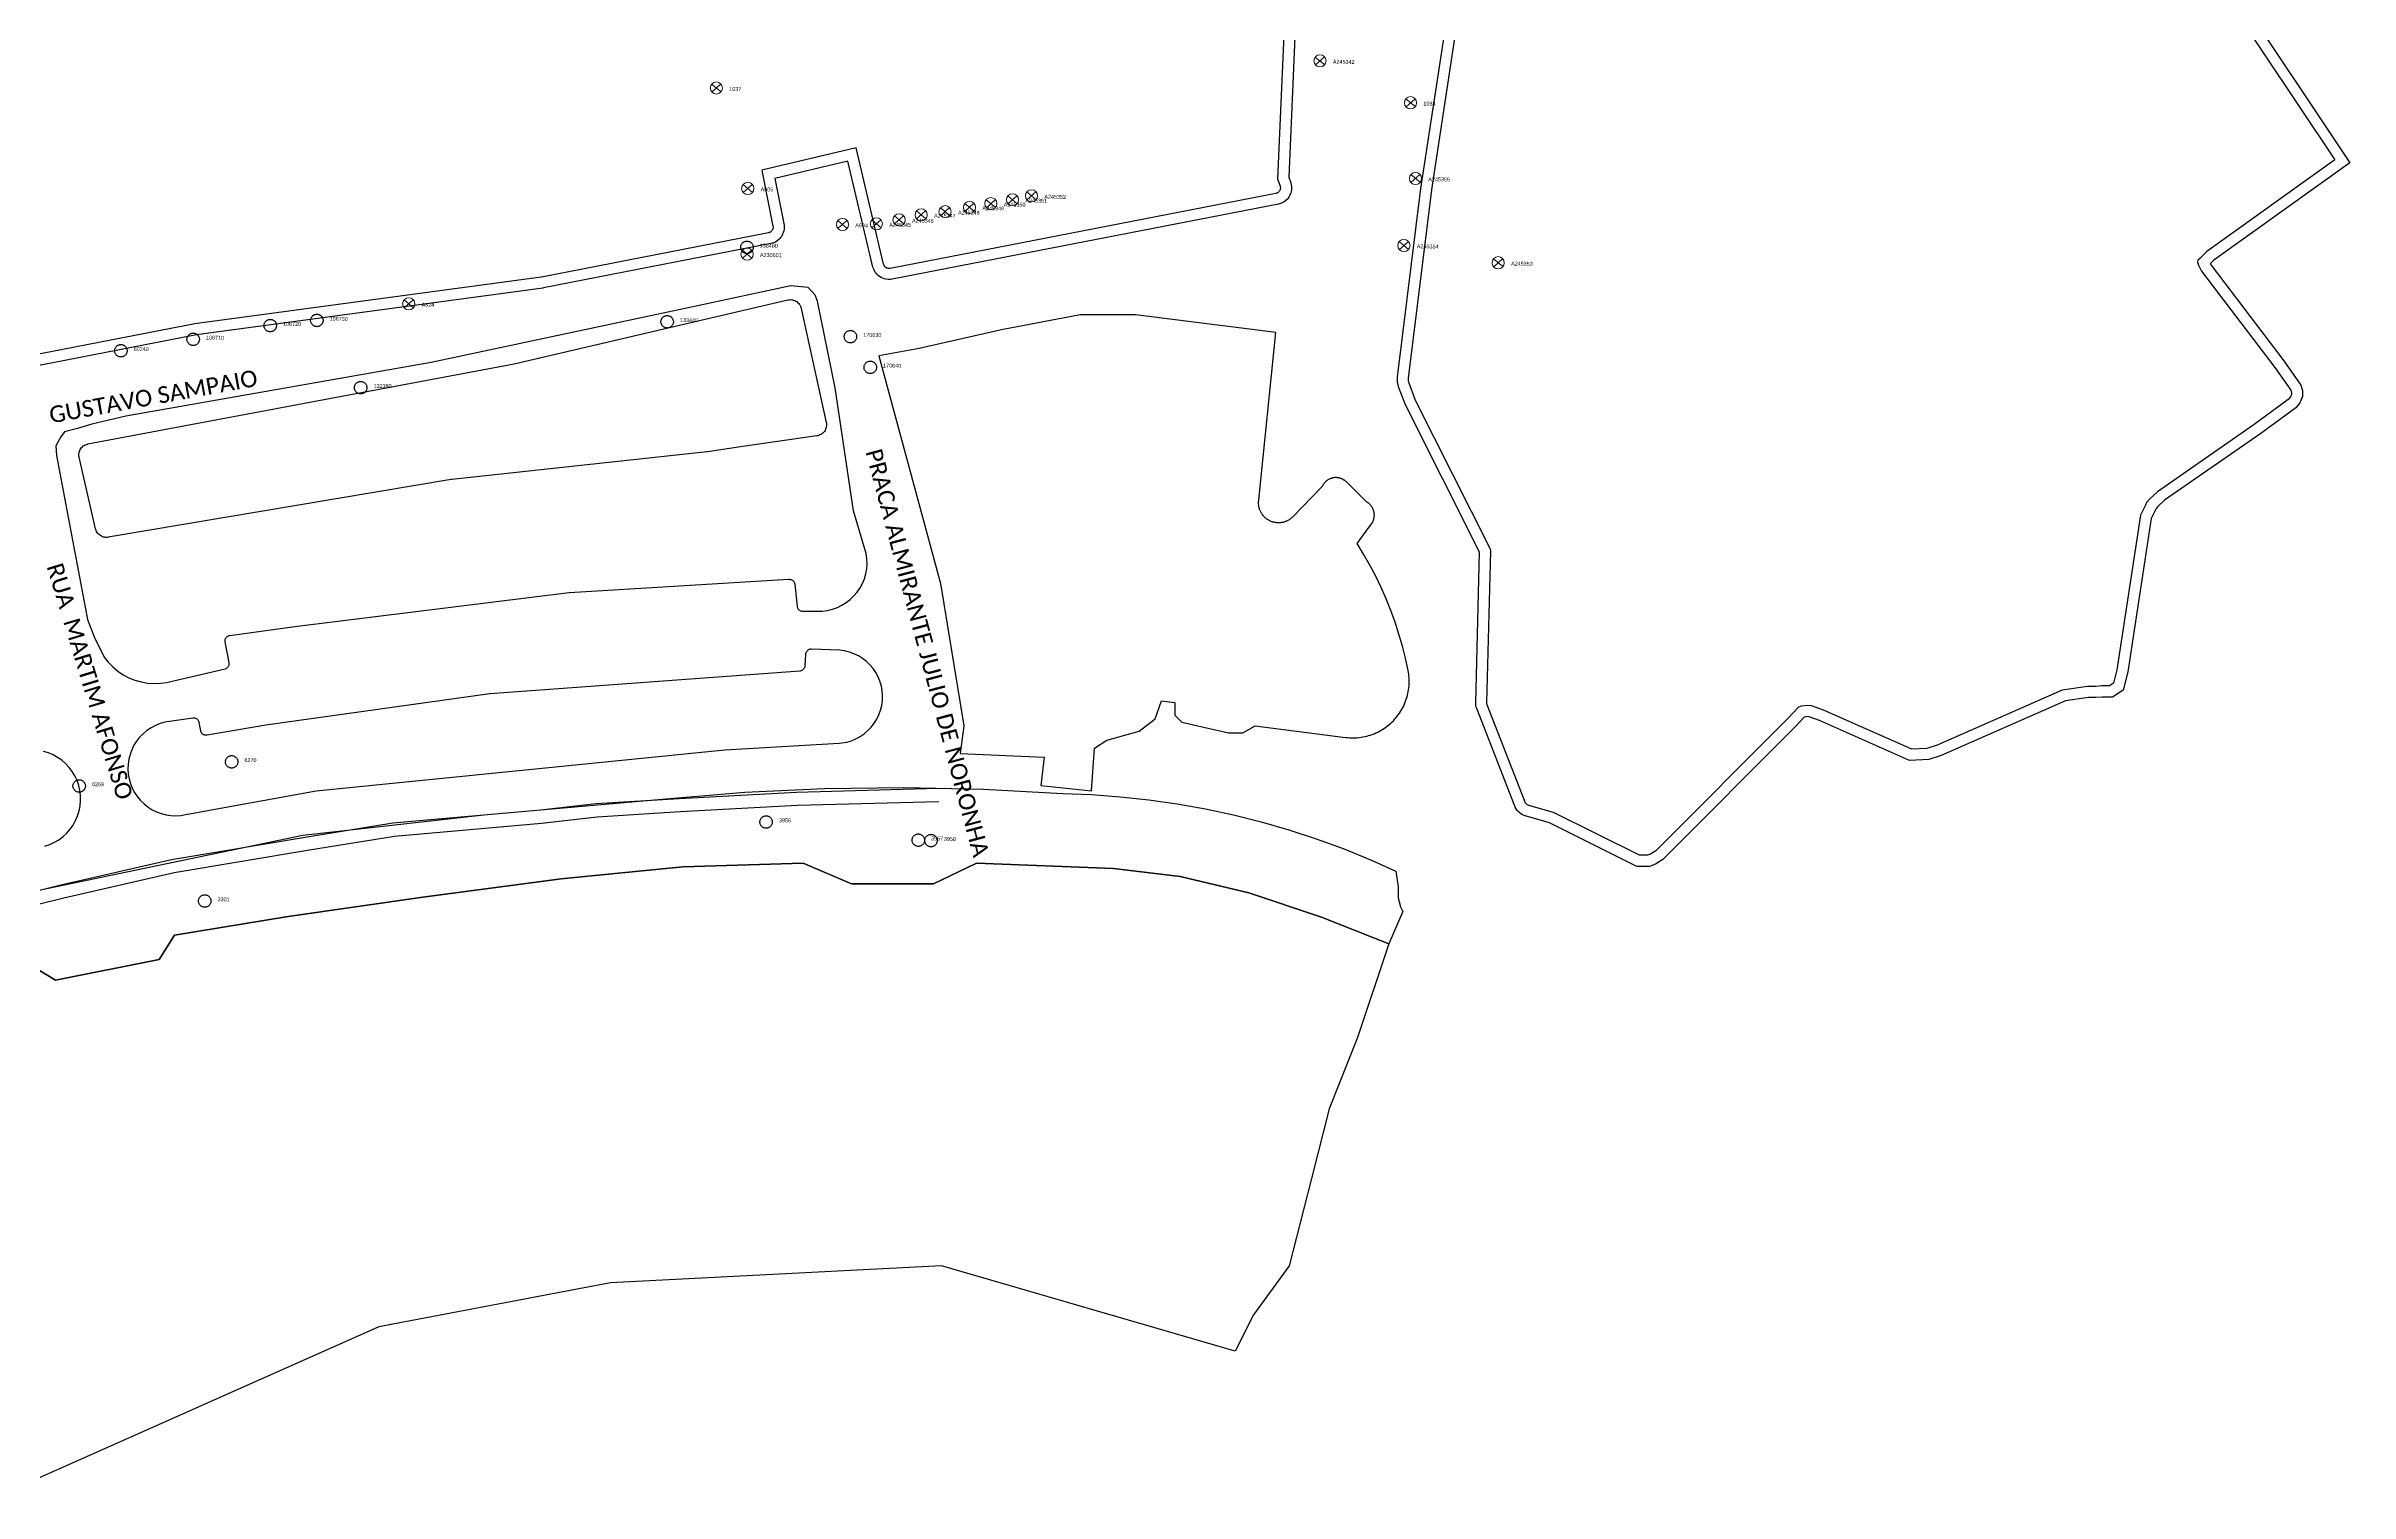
# Model space of a CAD drawing. Header units: millimetres. Extents: x 676447 to 689606, y 7455628 to 7463967.
# Drawn here: x 687982.9 to 688398.9, y 7459374.7 to 7459636 of the extents above; entities that cross this region are included whole.
import ezdxf

# ---------------------------------------------------------------- set-up
doc = ezdxf.new("R2010")
doc.units = ezdxf.units.MM
doc.header["$LTSCALE"] = 0.1
doc.header["$MEASUREMENT"] = 0
doc.linetypes.add('PHANTOM2', pattern=[1.25, 0.625, -0.125, 0.125, -0.125, 0.125, -0.125])
doc.layers.add('10.4-Postes', color=1, linetype='Continuous', lineweight=0)
for name, color, linetype in [('Caixas Subterrâneas', 5, 'Continuous'), ('LEGENDAS_INFRAESTRUTURAS', 7, 'Continuous'), ('MUB_AC_GEOGRAFICO', 7, 'Continuous'), ('MUB_MEIOFIO', 7, 'Continuous'), ('MUB_OBRA_ARTE', 7, 'Continuous'), ('MUB_QUADRAS', 7, 'Continuous'), ('MUB_SEGMENTO', 7, 'Continuous'), ('NOS_DE_INFRAESTRUTURA', 7, 'Continuous')]:
    doc.layers.add(name, color=color, linetype=linetype)
doc.styles.add('Legend', font='calibri.ttf')
doc.styles.get("Standard").update_dxf_attribs({"font": 'arial.ttf'})

# ---------------------------------------------------------------- blocks, each defined once
blk = doc.blocks.new('MHMZ')
at = {"linetype": 'PHANTOM2'}
blk.add_circle((0, 0), 0.0000101, dxfattribs=at)
blk = doc.blocks.new('PTPT')
at = {"layer": '10.4-Postes', "color": 1, "linetype": 'PHANTOM2'}
for points in [[(-0.0000079, 0.0000104), (0.0000075, -0.000002)], [(0.000007, 0.0000109), (-0.0000074, -0.0000025)]]:
    blk.add_lwpolyline(points, dxfattribs=at)
at = {"layer": '10.4-Postes', "color": 1}
blk.add_circle((-0.0000002, 0.0000042), 0.00000987, dxfattribs=at)

msp = doc.modelspace()

# ---------------------------------------------------------------- linework, layer by layer
at = {"layer": 'MUB_AC_GEOGRAFICO', "linetype": 'Continuous'}
msp.add_lwpolyline([(687980.56, 7459469.7), (687984.57, 7459467.29), (688003.27, 7459471.03), (688006.07, 7459475.44), (688026.57, 7459478.8), (688050.88, 7459482.27), (688075.86, 7459485.61), (688097.83, 7459487.75), (688119.6, 7459488.42), (688128.29, 7459484.68), (688143.13, 7459484.68), (688150.88, 7459488.42), (688175.63, 7459487.48), (688187.65, 7459486.02), (688200.07, 7459483.08), (688213.16, 7459478.67), (688225.32, 7459473.86), (688219.66, 7459456.92), (688214.57, 7459444.07), (688211.35, 7459431.48), (688207.34, 7459415.69), (688200.91, 7459406.85), (688197.59, 7459400.27), (688144.55, 7459415.67), (688084.8, 7459412.65), (688042.95, 7459404.67), (687975.5, 7459374.67)], dxfattribs=at)
at = {"layer": 'MUB_MEIOFIO', "linetype": 'Continuous'}
for points in [[(688208.84, 7459649.02), (688207.27, 7459612.34), (688207.56, 7459611.48), (688207.64, 7459611.33), (688207.7, 7459610.96), (688207.76, 7459610.68), (688207.76, 7459610.29), (688207.73, 7459609.98), (688207.69, 7459609.78), (688207.64, 7459609.5), (688207.48, 7459609.11), (688207.33, 7459608.84), (688207.15, 7459608.57), (688206.95, 7459608.34), (688206.75, 7459608.14), (688206.44, 7459607.9), (688206.21, 7459607.77), (688205.93, 7459607.62), (688205.62, 7459607.52), (688205.43, 7459607.47), (688135.62, 7459593.9), (688135.38, 7459593.86), (688135.1, 7459593.86), (688134.9, 7459593.86), (688134.53, 7459593.9), (688134.21, 7459593.99), (688133.93, 7459594.08), (688133.67, 7459594.21), (688133.35, 7459594.38), (688133.11, 7459594.59), (688132.88, 7459594.8), (688132.69, 7459595.05), (688132.52, 7459595.27), (688132.37, 7459595.58), (688132.26, 7459595.82), (688132.18, 7459596.1), (688127.64, 7459615.25), (688114.43, 7459612.1), (688116.12, 7459603.69), (688116.12, 7459603.68), (688116.14, 7459603.58), (688116.14, 7459603.17), (688116.12, 7459602.98), (688116.09, 7459602.68), (688115.97, 7459602.26), (688115.86, 7459602.02), (688115.71, 7459601.71), (688115.49, 7459601.43), (688115.38, 7459601.29), (688115.38, 7459601.29), (688115.17, 7459601.06), (688114.88, 7459600.84), (688114.57, 7459600.63), (688114.27, 7459600.51), (688114, 7459600.4), (688113.72, 7459600.35), (688072.69, 7459592.34), (688072.57, 7459592.32), (688010.02, 7459583.87), (687984.1, 7459578.83), (687959.83, 7459574.23)], [(688378.02, 7459646.31), (688398.9, 7459614.96), (688374.34, 7459597.36), (688373.67, 7459596.71), (688373.81, 7459596.43), (688386.98, 7459579.14), (688390.02, 7459574.8), (688390.36, 7459573.8), (688390.36, 7459572.71), (688389.86, 7459571.57), (688389.1, 7459570.7), (688382.79, 7459566.06), (688365.42, 7459553.97), (688364.22, 7459552.83), (688363.9, 7459552.47), (688363.8, 7459552.23), (688363.02, 7459550.69), (688358.77, 7459522.97), (688357.95, 7459519.66), (688356.04, 7459518.44), (688354.15, 7459518.44), (688353, 7459518.37), (688351.66, 7459518.37), (688347.51, 7459517.75), (688325.09, 7459507.9), (688322.84, 7459507.18), (688319.39, 7459507), (688303.12, 7459514.23), (688301.25, 7459514.87), (688300.96, 7459514.9), (688300.35, 7459514.83), (688298.83, 7459513.2), (688274.79, 7459489.09), (688273.47, 7459488.25), (688272.38, 7459487.85), (688271.29, 7459487.85), (688270.14, 7459487.85), (688254.36, 7459495.71), (688249.95, 7459496.96), (688249.76, 7459497.04), (688249.46, 7459497.16), (688249.15, 7459497.37), (688248.97, 7459497.51), (688248.73, 7459497.71), (688248.53, 7459497.95), (688248.31, 7459498.23), (688248.15, 7459498.55), (688248.09, 7459498.7), (688241.21, 7459516.35), (688241.13, 7459516.62), (688241.07, 7459516.91), (688241.04, 7459517.22), (688241.04, 7459517.42), (688241.72, 7459544.63), (688228.32, 7459571.23), (688227.11, 7459574.48), (688227, 7459574.84), (688226.93, 7459575.25), (688226.89, 7459575.65), (688226.89, 7459576.02), (688226.91, 7459576.27), (688231.13, 7459610.31), (688235.54, 7459639.33)], [(687984.75, 7459562.07), (687990.31, 7459532.47), (687991.64, 7459529), (687993.32, 7459525.69), (687993.36, 7459525.63), (687994.08, 7459524.71), (687994.9, 7459523.87), (687995.8, 7459523.12), (687996.77, 7459522.46), (687997.8, 7459521.91), (687998.89, 7459521.48), (688000.01, 7459521.16), (688001.17, 7459520.95), (688002.34, 7459520.87), (688003.51, 7459520.92), (688004.67, 7459521.08), (688005.65, 7459521.32), (688015.17, 7459523.53), (688015.27, 7459523.56), (688015.36, 7459523.6), (688015.46, 7459523.65), (688015.54, 7459523.71), (688015.62, 7459523.77), (688015.7, 7459523.85), (688015.76, 7459523.93), (688015.82, 7459524.02), (688015.86, 7459524.12), (688015.9, 7459524.21), (688015.92, 7459524.32), (688015.94, 7459524.42), (688015.94, 7459524.52), (688015.93, 7459524.63), (688015.92, 7459524.7), (688015.19, 7459528.38), (688015.17, 7459528.48), (688015.17, 7459528.59), (688015.18, 7459528.69), (688015.19, 7459528.79), (688015.22, 7459528.9), (688015.26, 7459528.99), (688015.31, 7459529.09), (688015.37, 7459529.17), (688015.43, 7459529.25), (688015.51, 7459529.33), (688015.59, 7459529.39), (688015.68, 7459529.45), (688015.77, 7459529.49), (688015.87, 7459529.53), (688015.97, 7459529.55), (688016.03, 7459529.56), (688027.77, 7459531.18), (688077.29, 7459537.34), (688077.35, 7459537.34), (688116.99, 7459539.7), (688117.1, 7459539.7), (688117.2, 7459539.69), (688117.3, 7459539.67), (688117.4, 7459539.64), (688117.5, 7459539.6), (688117.59, 7459539.55), (688117.68, 7459539.49), (688117.75, 7459539.42), (688117.82, 7459539.34), (688117.89, 7459539.26), (688117.94, 7459539.17), (688117.98, 7459539.07), (688118.02, 7459538.97), (688118.04, 7459538.87), (688118.05, 7459538.82), (688118.49, 7459534.82), (688118.51, 7459534.72), (688118.54, 7459534.61), (688118.57, 7459534.52), (688118.62, 7459534.42), (688118.68, 7459534.34), (688118.75, 7459534.26), (688118.82, 7459534.18), (688118.9, 7459534.12), (688118.99, 7459534.06), (688119.08, 7459534.01), (688119.18, 7459533.98), (688119.28, 7459533.95), (688119.39, 7459533.93), (688119.48, 7459533.93), (688121.96, 7459533.93), (688122.16, 7459533.92), (688123.08, 7459533.95), (688123.99, 7459534.08), (688124.88, 7459534.3), (688125.75, 7459534.61), (688126.58, 7459535.01), (688127.36, 7459535.49), (688128.08, 7459536.06), (688128.75, 7459536.7), (688129.34, 7459537.4), (688129.86, 7459538.16), (688130.29, 7459538.97), (688130.64, 7459539.82), (688130.89, 7459540.7), (688131.05, 7459541.61), (688131.12, 7459542.52), (688131.09, 7459543.44), (688130.97, 7459544.35), (688128.68, 7459552.09), (688125.34, 7459574.3), (688122.15, 7459589.93), (688121.73, 7459591.01), (688120.47, 7459592.39), (688117.35, 7459592.69), (688099.94, 7459588.97), (688052.4, 7459578.88), (687997.24, 7459569.15), (687991.11, 7459567.71), (687988.53, 7459566.93), (687986.19, 7459566.33), (687985.53, 7459565.43), (687984.63, 7459563.81), (687984.75, 7459562.07)], [(688007.72, 7459497.14), (688031.65, 7459501.5), (688105.41, 7459508.93), (688126.07, 7459510.1), (688126.57, 7459510.15), (688127.44, 7459510.31), (688128.28, 7459510.55), (688129.1, 7459510.89), (688129.87, 7459511.31), (688130.6, 7459511.8), (688131.27, 7459512.37), (688131.88, 7459513.01), (688132.42, 7459513.7), (688132.88, 7459514.45), (688133.26, 7459515.25), (688133.56, 7459516.08), (688133.77, 7459516.93), (688133.89, 7459517.81), (688133.91, 7459518.69), (688133.85, 7459519.56), (688133.69, 7459520.43), (688133.44, 7459521.28), (688133.11, 7459522.09), (688132.69, 7459522.87), (688132.19, 7459523.59), (688131.62, 7459524.26), (688130.99, 7459524.87), (688130.29, 7459525.41), (688129.54, 7459525.87), (688128.75, 7459526.26), (688127.92, 7459526.55), (688127.06, 7459526.76), (688126.19, 7459526.88), (688121.03, 7459527.08), (688120.93, 7459527.08), (688120.82, 7459527.07), (688120.72, 7459527.04), (688120.62, 7459527.01), (688120.53, 7459526.97), (688120.44, 7459526.91), (688120.35, 7459526.85), (688120.28, 7459526.78), (688120.21, 7459526.7), (688120.15, 7459526.62), (688120.1, 7459526.52), (688120.06, 7459526.43), (688120.02, 7459526.33), (688120, 7459526.23), (688120, 7459526.14), (688119.88, 7459524.06), (688119.87, 7459523.95), (688119.85, 7459523.85), (688119.81, 7459523.75), (688119.77, 7459523.66), (688119.72, 7459523.57), (688119.66, 7459523.48), (688119.59, 7459523.4), (688119.51, 7459523.33), (688119.42, 7459523.27), (688119.33, 7459523.22), (688119.24, 7459523.18), (688119.14, 7459523.15), (688119.03, 7459523.12), (688118.95, 7459523.12), (688063.05, 7459519.02), (688062.99, 7459519.02), (688022.54, 7459513.34), (688022.52, 7459513.34), (688011.92, 7459511.54), (688011.82, 7459511.53), (688011.72, 7459511.53), (688011.61, 7459511.54), (688011.51, 7459511.56), (688011.41, 7459511.59), (688011.31, 7459511.63), (688011.22, 7459511.68), (688011.14, 7459511.75), (688011.06, 7459511.81), (688010.99, 7459511.89), (688010.93, 7459511.98), (688010.87, 7459512.07), (688010.83, 7459512.16), (688010.79, 7459512.26), (688010.78, 7459512.34), (688010.49, 7459513.83), (688010.47, 7459513.93), (688010.43, 7459514.03), (688010.38, 7459514.12), (688010.33, 7459514.21), (688010.26, 7459514.3), (688010.19, 7459514.37), (688010.11, 7459514.44), (688010.03, 7459514.5), (688009.93, 7459514.55), (688009.84, 7459514.59), (688009.74, 7459514.62), (688009.63, 7459514.63), (688009.53, 7459514.64), (688009.42, 7459514.64), (688009.36, 7459514.63), (688004.29, 7459513.89), (688003.43, 7459513.65), (688002.6, 7459513.31), (688001.81, 7459512.9), (688001.06, 7459512.4), (688000.38, 7459511.82), (687999.75, 7459511.18), (687999.2, 7459510.48), (687998.72, 7459509.72), (687998.33, 7459508.92), (687998.02, 7459508.08), (687997.8, 7459507.21), (687997.67, 7459506.33), (687997.64, 7459505.43), (687997.7, 7459504.54), (687997.85, 7459503.66), (687998.09, 7459502.79), (687998.42, 7459501.96), (687998.84, 7459501.17), (687999.34, 7459500.43), (687999.91, 7459499.74), (688000.56, 7459499.12), (688001.26, 7459498.56), (688002.02, 7459498.09), (688002.82, 7459497.69), (688003.66, 7459497.38), (688004.53, 7459497.16), (688005.41, 7459497.04), (688006.31, 7459497), (688007.2, 7459497.06), (688007.72, 7459497.14)], [(687982.65, 7459491.51), (687983.53, 7459491.81), (687984.37, 7459492.2), (687985.17, 7459492.67), (687985.91, 7459493.23), (687986.59, 7459493.86), (687987.2, 7459494.56), (687987.73, 7459495.32), (687988.19, 7459496.13), (687988.55, 7459496.98), (687988.83, 7459497.87), (687989, 7459498.78), (687989.09, 7459499.7), (687989.07, 7459500.63), (687988.96, 7459501.55), (687988.76, 7459502.46), (687988.46, 7459503.34), (687988.07, 7459504.18), (687987.59, 7459504.97), (687987.03, 7459505.72), (687986.4, 7459506.4), (687985.7, 7459507.01), (687984.94, 7459507.54), (687984.13, 7459507.99), (687983.28, 7459508.36), (687982.39, 7459508.63)]]:
    msp.add_lwpolyline(points, dxfattribs=at)
at = {"layer": 'MUB_OBRA_ARTE', "linetype": 'Continuous'}
for points in [[(688204.92, 7459584.27), (688179.58, 7459587.5), (688169.58, 7459587.5), (688155.37, 7459584.75), (688140.52, 7459581.37), (688133.26, 7459580.07), (688144.4, 7459538.93), (688148.59, 7459513.24), (688147.95, 7459508.24), (688163.12, 7459507.6), (688162.47, 7459502.43), (688171.67, 7459501.47), (688172.16, 7459509.21), (688174.42, 7459510.66), (688180.23, 7459512.28), (688183.13, 7459514.53), (688184.26, 7459517.76), (688186.69, 7459517.44), (688186.69, 7459515.18), (688187.98, 7459513.89), (688196.37, 7459511.95), (688198.95, 7459511.95), (688201.21, 7459513.24), (688217.51, 7459511.15), (688217.86, 7459511.11), (688218.21, 7459511.08), (688218.56, 7459511.07), (688218.92, 7459511.06), (688219.27, 7459511.07), (688219.62, 7459511.09), (688219.97, 7459511.13), (688220.32, 7459511.17), (688220.66, 7459511.23), (688221.01, 7459511.3), (688221.35, 7459511.38), (688221.69, 7459511.48), (688222.02, 7459511.58), (688222.35, 7459511.7), (688222.68, 7459511.82), (688223, 7459511.96), (688223.32, 7459512.11), (688223.63, 7459512.27), (688223.94, 7459512.44), (688224.24, 7459512.63), (688224.53, 7459512.82), (688224.82, 7459513.02), (688225.1, 7459513.23), (688225.37, 7459513.45), (688225.64, 7459513.68), (688225.9, 7459513.92), (688226.15, 7459514.17), (688226.38, 7459514.43), (688226.62, 7459514.69), (688226.84, 7459514.97), (688227.05, 7459515.25), (688227.25, 7459515.53), (688227.44, 7459515.83), (688227.63, 7459516.13), (688227.8, 7459516.43), (688227.96, 7459516.75), (688228.11, 7459517.06), (688228.25, 7459517.39), (688228.37, 7459517.71), (688228.49, 7459518.05), (688228.6, 7459518.38), (688228.69, 7459518.72), (688228.77, 7459519.06), (688228.84, 7459519.41), (688228.9, 7459519.75), (688228.94, 7459520.1), (688228.98, 7459520.45), (688229, 7459520.8), (688229.01, 7459521.15), (688229.01, 7459521.5), (688228.99, 7459521.85), (688228.97, 7459522.2), (688228.93, 7459522.55), (688228.88, 7459522.9), (688228.81, 7459523.25), (688228.34, 7459525.45), (688227.78, 7459527.64), (688227.16, 7459529.81), (688226.46, 7459531.96), (688225.69, 7459534.08), (688224.85, 7459536.17), (688223.94, 7459538.24), (688222.96, 7459540.27), (688221.91, 7459542.27), (688220.79, 7459544.23), (688219.61, 7459546.16), (688222.2, 7459549.71), (688222.25, 7459549.78), (688222.3, 7459549.86), (688222.35, 7459549.94), (688222.4, 7459550.02), (688222.44, 7459550.11), (688222.48, 7459550.19), (688222.52, 7459550.28), (688222.55, 7459550.37), (688222.58, 7459550.46), (688222.61, 7459550.55), (688222.63, 7459550.64), (688222.65, 7459550.73), (688222.67, 7459550.82), (688222.69, 7459550.92), (688222.7, 7459551.01), (688222.71, 7459551.1), (688222.71, 7459551.2), (688222.72, 7459551.29), (688222.72, 7459551.39), (688222.71, 7459551.48), (688222.7, 7459551.57), (688222.69, 7459551.67), (688222.68, 7459551.76), (688222.66, 7459551.85), (688222.64, 7459551.95), (688222.62, 7459552.04), (688222.59, 7459552.13), (688222.56, 7459552.22), (688222.53, 7459552.3), (688222.49, 7459552.39), (688222.45, 7459552.48), (688222.41, 7459552.56), (688222.37, 7459552.65), (688222.32, 7459552.73), (688222.27, 7459552.81), (688222.22, 7459552.88), (688222.16, 7459552.96), (688222.1, 7459553.03), (688222.04, 7459553.11), (688221.98, 7459553.18), (688221.91, 7459553.24), (688221.84, 7459553.31), (688221.77, 7459553.37), (688221.7, 7459553.43), (688221.63, 7459553.49), (688221.55, 7459553.54), (688221.47, 7459553.6), (688221.39, 7459553.65), (688221.31, 7459553.69), (688221.23, 7459553.74), (688217.68, 7459557.29), (688217.61, 7459557.35), (688217.54, 7459557.41), (688217.47, 7459557.47), (688217.4, 7459557.53), (688217.32, 7459557.59), (688217.24, 7459557.64), (688217.16, 7459557.69), (688217.08, 7459557.73), (688217, 7459557.78), (688216.92, 7459557.82), (688216.83, 7459557.86), (688216.75, 7459557.89), (688216.66, 7459557.93), (688216.57, 7459557.95), (688216.48, 7459557.98), (688216.39, 7459558), (688216.3, 7459558.02), (688216.21, 7459558.04), (688216.12, 7459558.05), (688216.03, 7459558.06), (688215.93, 7459558.07), (688215.84, 7459558.07), (688215.75, 7459558.08), (688215.65, 7459558.07), (688215.56, 7459558.07), (688215.47, 7459558.06), (688215.38, 7459558.05), (688215.28, 7459558.03), (688215.19, 7459558.01), (688215.1, 7459557.99), (688215.01, 7459557.97), (688214.92, 7459557.94), (688214.84, 7459557.91), (688214.75, 7459557.87), (688214.67, 7459557.84), (688214.58, 7459557.8), (688214.5, 7459557.75), (688214.42, 7459557.71), (688214.34, 7459557.66), (688214.26, 7459557.61), (688214.18, 7459557.55), (688214.11, 7459557.5), (688214.04, 7459557.44), (688213.97, 7459557.38), (688213.9, 7459557.31), (688213.83, 7459557.25), (688213.77, 7459557.18), (688213.71, 7459557.11), (688213.65, 7459557.04), (688213.6, 7459556.96), (688213.54, 7459556.89), (688213.49, 7459556.81), (688213.44, 7459556.73), (688213.4, 7459556.65), (688213.36, 7459556.57), (688213.32, 7459556.48), (688207.99, 7459551), (688207.9, 7459550.91), (688207.81, 7459550.82), (688207.72, 7459550.74), (688207.62, 7459550.66), (688207.52, 7459550.59), (688207.42, 7459550.52), (688207.31, 7459550.45), (688207.21, 7459550.39), (688207.1, 7459550.33), (688206.99, 7459550.27), (688206.88, 7459550.22), (688206.76, 7459550.17), (688206.64, 7459550.12), (688206.53, 7459550.08), (688206.41, 7459550.05), (688206.29, 7459550.01), (688206.17, 7459549.98), (688206.04, 7459549.96), (688205.92, 7459549.94), (688205.8, 7459549.93), (688205.67, 7459549.91), (688205.55, 7459549.91), (688205.42, 7459549.9), (688205.3, 7459549.91), (688205.18, 7459549.91), (688205.05, 7459549.92), (688204.93, 7459549.94), (688204.81, 7459549.96), (688204.68, 7459549.98), (688204.56, 7459550.01), (688204.44, 7459550.04), (688204.32, 7459550.07), (688204.2, 7459550.11), (688204.09, 7459550.16), (688203.97, 7459550.21), (688203.86, 7459550.26), (688203.75, 7459550.31), (688203.64, 7459550.37), (688203.53, 7459550.44), (688203.43, 7459550.5), (688203.32, 7459550.57), (688203.22, 7459550.65), (688203.13, 7459550.72), (688203.03, 7459550.8), (688202.94, 7459550.89), (688202.85, 7459550.98), (688202.76, 7459551.07), (688202.68, 7459551.16), (688202.6, 7459551.26), (688202.53, 7459551.35), (688202.45, 7459551.45), (688202.38, 7459551.56), (688202.32, 7459551.66), (688202.26, 7459551.77), (688202.2, 7459551.88), (688202.15, 7459551.99), (688202.09, 7459552.11), (688202.05, 7459552.22), (688202.01, 7459552.34), (688201.97, 7459552.46), (688201.93, 7459552.58), (688201.9, 7459552.7), (688201.88, 7459552.82), (688201.86, 7459552.95), (688201.84, 7459553.07), (688201.83, 7459553.19), (688201.82, 7459553.32), (688201.81, 7459553.44), (688201.81, 7459553.57), (688201.82, 7459553.69), (688201.83, 7459553.81), (688201.84, 7459553.94), (688201.86, 7459554.06), (688204.92, 7459584.27)], [(688143.98, 7459501.92), (688118.36, 7459501.22), (688097.21, 7459500.08), (688082.18, 7459499.12), (688072.11, 7459497.99), (688045.49, 7459495.65), (688030.03, 7459493.13), (688005.5, 7459489.04), (687985.53, 7459484.44), (687958.3, 7459477.74)], [(688144.05, 7459499.53), (688118.46, 7459498.82), (688097.35, 7459497.68), (688082.39, 7459496.73), (688072.35, 7459495.61), (688045.79, 7459493.27), (688030.42, 7459490.77), (688005.97, 7459486.69), (687986.08, 7459482.11), (687958.91, 7459475.42)]]:
    msp.add_lwpolyline(points, dxfattribs=at)
at = {"layer": 'MUB_QUADRAS', "linetype": 'Continuous'}
for points in [[(688206.84, 7459649.09), (688205.26, 7459612.05), (688205.71, 7459610.71), (688205.72, 7459610.69), (688205.74, 7459610.58), (688205.76, 7459610.48), (688205.76, 7459610.38), (688205.75, 7459610.27), (688205.73, 7459610.17), (688205.71, 7459610.07), (688205.67, 7459609.97), (688205.62, 7459609.88), (688205.56, 7459609.79), (688205.49, 7459609.71), (688205.42, 7459609.64), (688205.33, 7459609.57), (688205.24, 7459609.52), (688205.15, 7459609.47), (688205.05, 7459609.44), (688204.95, 7459609.41), (688135.27, 7459595.87), (688135.21, 7459595.86), (688135.1, 7459595.86), (688135, 7459595.86), (688134.9, 7459595.87), (688134.79, 7459595.9), (688134.7, 7459595.93), (688134.6, 7459595.98), (688134.51, 7459596.03), (688134.43, 7459596.1), (688134.35, 7459596.17), (688134.29, 7459596.25), (688134.23, 7459596.33), (688134.18, 7459596.43), (688134.14, 7459596.52), (688134.11, 7459596.62), (688129.12, 7459617.66), (688112.11, 7459613.6), (688112.14, 7459613.37), (688112.16, 7459613.27), (688114.12, 7459603.49), (688114.12, 7459603.48), (688114.14, 7459603.38), (688114.14, 7459603.27), (688114.13, 7459603.17), (688114.12, 7459603.06), (688114.09, 7459602.96), (688114.05, 7459602.87), (688114, 7459602.77), (688113.94, 7459602.69), (688113.87, 7459602.61), (688113.8, 7459602.53), (688113.72, 7459602.47), (688113.63, 7459602.41), (688113.53, 7459602.37), (688113.43, 7459602.33), (688113.33, 7459602.31), (688072.33, 7459594.31), (688072.27, 7459594.3), (688009.69, 7459585.84), (687983.72, 7459580.79), (687959.47, 7459576.2)], [(688376.36, 7459645.19), (688396.16, 7459615.46), (688373.06, 7459598.9), (688371.77, 7459597.67), (688371.43, 7459597.33), (688371.36, 7459596.99), (688371.56, 7459596.45), (688372.11, 7459595.36), (688385.36, 7459577.96), (688388.22, 7459573.88), (688388.36, 7459573.47), (688388.36, 7459573.13), (688388.15, 7459572.65), (688387.74, 7459572.18), (688381.63, 7459567.69), (688364.15, 7459555.52), (688362.79, 7459554.23), (688362.18, 7459553.55), (688361.98, 7459553.07), (688361.09, 7459551.31), (688356.81, 7459523.36), (688356.2, 7459520.92), (688355.45, 7459520.44), (688354.09, 7459520.44), (688352.94, 7459520.37), (688351.51, 7459520.37), (688346.95, 7459519.69), (688324.38, 7459509.77), (688322.48, 7459509.16), (688319.76, 7459509.02), (688303.85, 7459516.09), (688301.68, 7459516.84), (688300.93, 7459516.91), (688299.77, 7459516.77), (688299.3, 7459516.63), (688297.39, 7459514.59), (688273.53, 7459490.66), (688272.58, 7459490.05), (688272.03, 7459489.85), (688271.29, 7459489.85), (688270.61, 7459489.85), (688255.09, 7459497.58), (688250.6, 7459498.86), (688250.5, 7459498.9), (688250.4, 7459498.94), (688250.31, 7459499), (688250.23, 7459499.06), (688250.15, 7459499.13), (688250.08, 7459499.21), (688250.02, 7459499.29), (688249.97, 7459499.39), (688249.94, 7459499.46), (688243.1, 7459517), (688243.07, 7459517.1), (688243.05, 7459517.2), (688243.04, 7459517.31), (688243.04, 7459517.39), (688243.73, 7459544.82), (688243.73, 7459544.92), (688243.72, 7459545.03), (688243.69, 7459545.13), (688243.66, 7459545.23), (688243.63, 7459545.29), (688230.16, 7459572.03), (688229.01, 7459575.12), (688228.95, 7459575.32), (688228.91, 7459575.53), (688228.89, 7459575.74), (688228.89, 7459575.94), (688228.9, 7459576.06), (688233.11, 7459610.04), (688237.52, 7459639.02)], [(687988.83, 7459561.74), (687988.79, 7459561.95), (687988.78, 7459562.16), (687988.78, 7459562.37), (687988.81, 7459562.57), (687988.86, 7459562.78), (687988.94, 7459562.97), (687989.03, 7459563.16), (687989.14, 7459563.34), (687989.27, 7459563.5), (687989.41, 7459563.65), (687989.57, 7459563.79), (687989.75, 7459563.9), (687989.93, 7459564), (687990.13, 7459564.08), (687990.33, 7459564.14), (687990.41, 7459564.16), (688067.37, 7459578.64), (688116.82, 7459590.17), (688117.02, 7459590.21), (688117.23, 7459590.22), (688117.44, 7459590.21), (688117.65, 7459590.19), (688117.85, 7459590.14), (688118.05, 7459590.06), (688118.24, 7459589.97), (688118.41, 7459589.86), (688118.58, 7459589.73), (688118.73, 7459589.59), (688118.86, 7459589.43), (688118.98, 7459589.26), (688119.08, 7459589.07), (688119.16, 7459588.88), (688119.22, 7459588.68), (688119.22, 7459588.65), (688123.74, 7459568.03), (688123.77, 7459567.82), (688123.79, 7459567.61), (688123.78, 7459567.4), (688123.75, 7459567.2), (688123.69, 7459566.99), (688123.62, 7459566.8), (688123.53, 7459566.61), (688123.41, 7459566.43), (688123.28, 7459566.27), (688123.13, 7459566.12), (688122.97, 7459565.99), (688122.8, 7459565.87), (688122.61, 7459565.78), (688122.42, 7459565.7), (688122.21, 7459565.65), (688122.07, 7459565.62), (688108.26, 7459563.61), (688102.32, 7459562.76), (688102.25, 7459562.75), (688056.14, 7459557.73), (688056.02, 7459557.71), (687994.08, 7459547.3), (687993.87, 7459547.28), (687993.66, 7459547.28), (687993.45, 7459547.3), (687993.25, 7459547.34), (687993.05, 7459547.4), (687992.86, 7459547.48), (687992.67, 7459547.59), (687992.5, 7459547.71), (687992.35, 7459547.85), (687992.2, 7459548), (687992.08, 7459548.17), (687991.97, 7459548.35), (687991.89, 7459548.54), (687991.82, 7459548.74), (687991.8, 7459548.83), (687988.83, 7459561.74)], [(687967.01, 7459480.54), (688029.2, 7459493.5), (688061.93, 7459497.19), (688094.75, 7459500.04), (688109.06, 7459501.23), (688123.4, 7459501.92), (688137.76, 7459502.11), (688152.12, 7459501.81), (688166.46, 7459501.01), (688171.64, 7459500.82), (688176.82, 7459500.44), (688181.97, 7459499.89), (688187.1, 7459499.16), (688192.21, 7459498.25), (688197.28, 7459497.16), (688202.31, 7459495.9), (688207.29, 7459494.46), (688212.22, 7459492.85), (688217.09, 7459491.06), (688221.89, 7459489.11), (688226.63, 7459487), (688227.03, 7459484.16), (688227.03, 7459482.14), (688227.44, 7459480.52), (688227.84, 7459479.71), (688225.32, 7459473.86), (688213.16, 7459478.67), (688200.07, 7459483.08), (688187.65, 7459486.02), (688175.63, 7459487.48), (688150.88, 7459488.42), (688143.13, 7459484.68), (688128.29, 7459484.68), (688119.6, 7459488.42), (688097.83, 7459487.75), (688075.86, 7459485.61), (688050.88, 7459482.27), (688026.57, 7459478.8), (688006.07, 7459475.44), (688003.27, 7459471.03), (687984.57, 7459467.29), (687980.56, 7459469.7)]]:
    msp.add_lwpolyline(points, dxfattribs=at)

# ---------------------------------------------------------------- block references
at = {"layer": 'Caixas Subterrâneas', "color": 40}
for p, xscale, yscale, zscale, rotation in [((688109.42, 7459599.68), 111319.4907932736, 111319.4907932736, 111319.4907932736, 359.2840241923899), ((688023.33, 7459585.54), 111319.4907932735, 111319.4907932735, 111319.4907932735, 359.284347208975), ((688031.75, 7459586.46), 111319.4907932736, 111319.4907932736, 111319.4907932736, 359.2843154689824), ((688095.01, 7459586.22), 111319.4907932736, 111319.4907932736, 111319.4907932736, 359.2840747792808), ((687996.36, 7459580.99), 111319.4907932736, 111319.4907932736, 111319.4907932736, 359.2844483646174), ((688009.42, 7459583.05), 111319.4907932736, 111319.4907932736, 111319.4907932736, 359.2843993568202), ((688128.11, 7459583.54), 111319.4907932736, 111319.4907932736, 111319.4907932736, 359.283948054065), ((688131.69, 7459577.99), 111319.4907932735, 111319.4907932735, 111319.4907932735, 359.2839327002891), ((688039.67, 7459574.33), 111319.4907932735, 111319.4907932735, 111319.4907932735, 359.2842815349522), ((688016.36, 7459506.73), 111319.4907932736, 111319.4907932736, 111319.4907932736, 359.284348989846), ((687988.83, 7459502.37), 111319.4907932736, 111319.4907932736, 111319.4907932736, 359.2844523628475), ((688112.88, 7459495.86), 111319.4907932735, 111319.4907932735, 111319.4907932735, 359.2839784662398), ((688140.37, 7459492.58), 111319.4907932735, 111319.4907932735, 111319.4907932735, 359.2838728458162), ((688142.66, 7459492.51), 111319.4907932736, 111319.4907932736, 111319.4907932736, 359.2838641115076), ((688011.51, 7459481.59), 111319.4907932736, 111319.4907932736, 111319.4907932736, 359.2843595574312)]:
    msp.add_blockref('MHMZ', p, dxfattribs=dict(at, xscale=xscale, yscale=yscale, zscale=zscale, rotation=rotation))
at = {"layer": 'NOS_DE_INFRAESTRUTURA', "color": 1}
for p, xscale, yscale, zscale, rotation in [((688212.92, 7459632.88), 111319.4907932735, 111319.4907932735, 111319.4907932735, 359.2836409609155), ((688103.91, 7459627.98), 111319.4907932736, 111319.4907932736, 111319.4907932736, 359.2840540258153), ((688229.27, 7459625.32), 111319.4907932735, 111319.4907932735, 111319.4907932735, 359.2835763879357), ((688109.58, 7459609.83), 111319.4907932736, 111319.4907932736, 111319.4907932736, 359.2840267838612), ((688230.16, 7459611.65), 111319.4907932736, 111319.4907932736, 111319.4907932736, 359.2835687269675), ((688145.21, 7459605.64), 111319.4907932736, 111319.4907932736, 111319.4907932736, 359.2838899362987), ((688149.62, 7459606.42), 111319.4907932736, 111319.4907932736, 111319.4907932736, 359.2838734078006), ((688153.49, 7459607.1), 111319.4907932736, 111319.4907932736, 111319.4907932736, 359.2838588940942), ((688157.39, 7459607.79), 111319.4907932735, 111319.4907932735, 111319.4907932735, 359.2838442730499), ((688160.81, 7459608.5), 111319.4907932736, 111319.4907932736, 111319.4907932736, 359.2838314933388), ((688126.68, 7459603.32), 111319.4907932736, 111319.4907932736, 111319.4907932736, 359.2839597020198), ((688132.81, 7459603.44), 111319.4907932736, 111319.4907932736, 111319.4907932736, 359.2839364046611), ((688136.91, 7459604.17), 111319.4907932736, 111319.4907932736, 111319.4907932736, 359.2839210296067), ((688140.89, 7459605.08), 111319.4907932736, 111319.4907932736, 111319.4907932736, 359.2839061898706), ((688109.46, 7459597.97), 111319.4907932736, 111319.4907932736, 111319.4907932736, 359.2840235222188), ((688228.08, 7459599.53), 111319.4907932736, 111319.4907932736, 111319.4907932736, 359.2835728115731), ((688245.1, 7459596.42), 111319.4907932736, 111319.4907932736, 111319.4907932736, 359.283507097137), ((688048.36, 7459588.99), 111319.4907932736, 111319.4907932736, 111319.4907932736, 359.2842530746084)]:
    msp.add_blockref('PTPT', p, dxfattribs=dict(at, xscale=xscale, yscale=yscale, zscale=zscale, rotation=rotation))

# ---------------------------------------------------------------- texts
at = {"layer": 'LEGENDAS_INFRAESTRUTURAS', "color": 1}
for s, rotation, p in [('A245342', 359.2836, (688215.23, 7459632.85)), ('1037', 359.284, (688106.22, 7459627.95)), ('1038', 359.2836, (688231.58, 7459625.29)), ('A245355', 359.2836, (688232.47, 7459611.62)), ('A605', 359.284, (688111.89, 7459609.8)), ('A245349', 359.2839, (688151.93, 7459606.39)), ('A245350', 359.2839, (688155.8, 7459607.07)), ('A245351', 359.2838, (688159.7, 7459607.77)), ('A245352', 359.2838, (688163.12, 7459608.47)), ('A604', 359.284, (688128.99, 7459603.3)), ('A245345', 359.2839, (688135.12, 7459603.41)), ('A245346', 359.2839, (688139.22, 7459604.14)), ('A245347', 359.2839, (688143.2, 7459605.05)), ('A245348', 359.2839, (688147.52, 7459605.61)), ('A245354', 359.2836, (688230.39, 7459599.5)), ('A230601', 359.284, (688111.77, 7459597.94)), ('A245353', 359.2835, (688247.41, 7459596.39)), ('A624', 359.2842, (688050.67, 7459588.96))]:
    msp.add_text(s, height=0.7, rotation=rotation, dxfattribs=at).set_placement(p)
at = {"layer": 'LEGENDAS_INFRAESTRUTURAS', "color": 5}
for s, rotation, p in [('138480', 359.284, (688111.73, 7459599.65)), ('106720', 359.2843, (688025.64, 7459585.51)), ('106730', 359.2843, (688034.06, 7459586.43)), ('133440', 359.2841, (688097.32, 7459586.19)), ('106710', 359.2844, (688011.72, 7459583.02)), ('170630', 359.2839, (688130.42, 7459583.51)), ('60240', 359.2844, (687998.67, 7459580.96)), ('170640', 359.2839, (688133.99, 7459577.96)), ('132380', 359.2843, (688041.98, 7459574.3)), ('6270', 359.2843, (688018.67, 7459506.7)), ('6269', 359.2844, (687991.14, 7459502.34)), ('3956', 359.284, (688115.19, 7459495.83)), ('3957', 359.2839, (688142.68, 7459492.55)), ('3958', 359.2839, (688144.97, 7459492.48)), ('3301', 359.2844, (688013.82, 7459481.56))]:
    msp.add_text(s, height=0.7, rotation=rotation, dxfattribs=at).set_placement(p)
at = {"layer": 'MUB_SEGMENTO', "color": 253, "style": 'Legend'}
for s, rotation, p in [('RUA  GUSTAVO SAMPAIO', 10.3083, (687973.53, 7459566)), ('PRACA ALMIRANTE JULIO DE NORONHA', 284.8836, (688130.81, 7459562.78)), ('RUA  MARTIM AFONSO', 286.8204, (687982.93, 7459542.06))]:
    msp.add_text(s, height=3, rotation=rotation, dxfattribs=at).set_placement(p)

doc.saveas('drawing.dxf')
